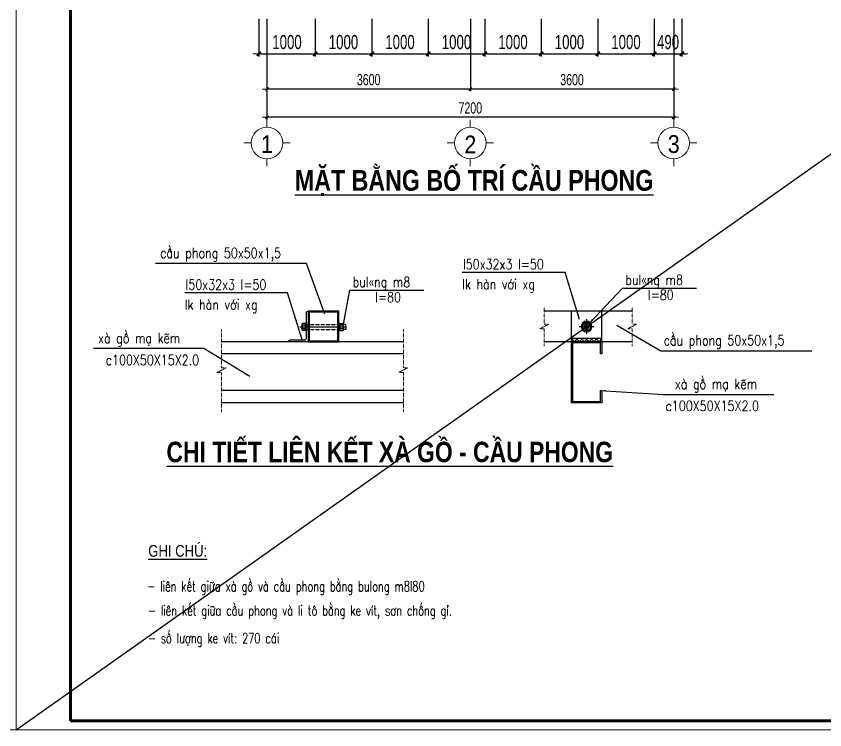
# Model space of a CAD drawing. Header units: millimetres. Extents: x -182770 to 489476, y -561170 to -280028.
# Drawn here: x 233276 to 247589, y -536349 to -523713 of the extents above; entities that cross this region are included whole.
import ezdxf
from ezdxf.enums import TextEntityAlignment as Align

# ---------------------------------------------------------------- set-up
doc = ezdxf.new("R2010")
doc.units = ezdxf.units.MM
doc.header["$MEASUREMENT"] = 0
doc.header["$PDMODE"] = 32
for name, pattern in [('CENTER2', [1.125, 0.75, -0.125, 0.125, -0.125]), ('HIDDEN', [0.375, 0.25, -0.125]), ('HIDDEN2', [0.1875, 0.125, -0.0625])]:
    doc.linetypes.add(name, pattern=pattern)
doc.layers.get('Defpoints').update_dxf_attribs({"color": 1})
doc.layers.add('BOLTS', color=9, linetype='Continuous')
doc.layers.add('KCS_Plotter', color=11, linetype='Continuous', plot=False)
for name, color, linetype, lineweight in [('Khungten_LCDI', 7, 'Continuous', 5), ('LC Dim', 8, 'Continuous', 18), ('LC Hatch', 252, 'Continuous', 9), ('LC ISO', 153, 'Continuous', 13), ('LC Net dam 1', 30, 'Continuous', 30), ('LC Net manh', 133, 'Continuous', 5), ('LC Net thay', 63, 'Continuous', 25), ('LC Text1', 3, 'Continuous', 20), ('LC Text2', 7, 'Continuous', 25), ('MANH', 35, 'HIDDEN', 5)]:
    doc.layers.add(name, color=color, linetype=linetype, lineweight=lineweight)
doc.styles.add('HOATBIF', font='hoatbif.shx', dxfattribs={"width": 0.7})
doc.styles.add('Khungten', font='VHAVAN.TTF', dxfattribs={"width": 0.9, "height": 5000})
doc.styles.add('LC 1', font='VHAVANB.TTF')
doc.styles.add('LC 3', font='vnsimli.shx', dxfattribs={"width": 0.75})
doc.styles.add('LC3', font='VHARIALB.TTF', dxfattribs={"width": 0.8})
doc.styles.add('romans.shx', font='romans.shx', dxfattribs={"width": 0.7, "bigfont": 'vns.shx'})
doc.styles.add('T2', font='VHARIAL.TTF', dxfattribs={"width": 0.8})
doc.styles.add('Title', font='VHBLACK.TTF', dxfattribs={"width": 0.8})
doc.dimstyles.new('1-100', dxfattribs={"dimscale": 100, "dimtxt": 2.5, "dimasz": 0.35, "dimexe": 0.5, "dimexo": 0, "dimgap": 0.8, "dimtad": 1, "dimdec": 0, "dimzin": 0, "dimdsep": 46, "dimtxsty": 'HOATBIF', "dimblk1": 'DOT', "dimblk2": 'DOT', "dimsah": 1, "dimcen": -1, "dimdle": 1, "dimclrd": 256, "dimclre": 256, "dimclrt": 4, "dimadec": 3, "dimazin": 2, "dimtfac": 0.333333, "dimtdec": 0, "dimtix": 1, "dimtmove": 2, "dimatfit": 3, "dimldrblk": 'DOT', "dimfxl": 1, "dimtvp": 0.833333, "dimtolj": 1, "dimtzin": 0, "dimarcsym": 0})
doc.dimstyles.new('D100X10', dxfattribs={"dimscale": 100, "dimtxt": 2.5, "dimasz": 1.2, "dimexe": 1, "dimexo": 0, "dimgap": 0.5, "dimtad": 1, "dimdec": 0, "dimlfac": 0.1, "dimzin": 0, "dimdsep": 46, "dimtxsty": 'romans.shx', "dimblk": 'ARCHTICK', "dimcen": 0.09, "dimdle": 1, "dimclrd": 8, "dimclre": 8, "dimclrt": 3, "dimadec": 0, "dimazin": 0, "dimtfac": 1, "dimtdec": 0, "dimtmove": 0, "dimatfit": 3, "dimfxl": 1, "dimtolj": 1, "dimtzin": 0, "dimarcsym": 0})
doc.dimstyles.new('DIM CHUAN', dxfattribs={"dimscale": 60, "dimtxt": 2.5, "dimasz": 0.35, "dimexe": 0.5, "dimexo": 0, "dimgap": 0.8, "dimtad": 1, "dimdec": 0, "dimzin": 0, "dimdsep": 46, "dimtxsty": 'HOATBIF', "dimblk1": 'DOT', "dimblk2": 'DOT', "dimsah": 1, "dimcen": -1, "dimdle": 1, "dimclrd": 256, "dimclre": 256, "dimclrt": 4, "dimadec": 3, "dimazin": 2, "dimtfac": 0.333333, "dimtdec": 0, "dimtix": 1, "dimtmove": 2, "dimatfit": 3, "dimldrblk": 'DOT', "dimfxl": 1, "dimtvp": 0.833333, "dimtolj": 1, "dimtzin": 0, "dimarcsym": 0})

# ---------------------------------------------------------------- blocks, each defined once
blk = doc.blocks.new('lcdi fix')
at = {"layer": 'Defpoints', "lineweight": 0}
blk.add_lwpolyline([(-1200, -14850), (-1200, 14850), (40800, 14850), (40800, -14850)], close=True, dxfattribs=at)
at = {"layer": 'Khungten_LCDI', "color": 5, "lineweight": 60}
blk.add_lwpolyline([(0, -14650), (0, 14650), (40600, 14650), (40600, -14650)], close=True, dxfattribs=at)
at = {"color": 7, "style": 'Khungten', "width": 0.8}
for tag, p in [('REVISION', (39499, -10746)), ('NGAYHT', (39546, -11609))]:
    blk.add_attdef(tag, text='', height=200, dxfattribs=at).set_placement(p, align=Align.CENTER)
at = {"layer": 'LC Text1', "color": 3, "style": 'LC 1', "width": 1.834006}
for tag, p, p2 in [('TENBANVE1', (36913, -8886), (40339, -8886)), ('TENBANVE2', (36913, -9562), (40339, -9562))]:
    blk.add_attdef(tag, text='', height=250, dxfattribs=at).set_placement(p, p2, align=Align.FIT)
at = {"layer": 'LC Text1', "style": 'Title', "width": 0.7}
blk.add_attdef('SOBANVE', text='', height=250, dxfattribs=at).set_placement((39562, -13896), align=Align.CENTER)
blk = doc.blocks.new('TIEUDE1')
at = {"layer": 'LC Text2', "color": 7, "style": 'LC 1'}
blk.add_attdef('TIªU§Ò', text='', height=5, dxfattribs=at).set_placement((0, 0), align=Align.BOTTOM_CENTER)
blk.add_attdef('TL', text='', height=3, dxfattribs=at).set_placement((0, -2), align=Align.TOP_CENTER)
blk = doc.blocks.new('*U83')
h = blk.add_hatch()
h.set_pattern_fill('ANSI31', color=8, scale=0.586667, angle=30, style=0)
h.set_pattern_definition([(165, (-1953.24174, 3115.80702), (-0.0189800633, -0.0708345606), [])])
edge = h.paths.add_edge_path()
edge.add_line((-3.1, 6.7), (-3.1, 6.7))
edge.add_ellipse((-3.6, 6.6), major_axis=(-0.405, 0.405), ratio=1, start_angle=231.1342, end_angle=305.0819)
edge.add_line((-3.5, 7.2), (-3.5, 7.2))
edge.add_line((-3.5, 7.2), (-2.6, 7.2))
edge.add_line((-2.6, 7.2), (-2.6, 7.2))
edge.add_ellipse((-2.5, 6.6), major_axis=(-0.405, 0.405), ratio=1, start_angle=-37.0022, end_angle=38.8658)
h = blk.add_hatch()
h.set_pattern_fill('ANSI31', color=8, scale=0.586667, angle=30, style=0)
h.set_pattern_definition([(195, (-1953.24174, -3124.60702), (-0.0189800633, 0.0708345606), [])])
edge = h.paths.add_edge_path()
edge.add_line((-3.1, 2.1), (-3.1, 2.1))
edge.add_ellipse((-3.6, 2.2), major_axis=(-0.405, 0.405), ratio=1, start_angle=144.9181, end_angle=218.8658, ccw=False)
edge.add_line((-3.5, 1.6), (-3.5, 1.6))
edge.add_line((-3.5, 1.6), (-2.6, 1.6))
edge.add_line((-2.6, 1.6), (-2.6, 1.6))
edge.add_ellipse((-2.5, 2.2), major_axis=(-0.405, 0.405), ratio=1, start_angle=51.1342, end_angle=127.0022, ccw=False)
h = blk.add_hatch()
h.set_pattern_fill('ANSI31', color=8, scale=0.586667, angle=30, style=0)
h.set_pattern_definition([(15, (1953.24174, 3115.80702), (0.0189800633, -0.0708345606), [])])
edge = h.paths.add_edge_path()
edge.add_line((3.1, 6.7), (3.1, 6.7))
edge.add_ellipse((3.6, 6.6), major_axis=(0.405, 0.405), ratio=1, start_angle=54.9181, end_angle=128.8658, ccw=False)
edge.add_line((3.5, 7.2), (3.5, 7.2))
edge.add_line((3.5, 7.2), (2.6, 7.2))
edge.add_line((2.6, 7.2), (2.6, 7.2))
edge.add_ellipse((2.5, 6.6), major_axis=(0.405, 0.405), ratio=1, start_angle=321.1342, end_angle=397.0022, ccw=False)
h = blk.add_hatch()
h.set_pattern_fill('ANSI31', color=8, scale=0.586667, angle=30, style=0)
h.set_pattern_definition([(345, (1953.24174, -3124.60702), (0.0189800633, 0.0708345606), [])])
edge = h.paths.add_edge_path()
edge.add_line((3.1, 2.1), (3.1, 2.1))
edge.add_ellipse((3.6, 2.2), major_axis=(0.405, 0.405), ratio=1, start_angle=141.1342, end_angle=215.0819)
edge.add_line((3.5, 1.6), (3.5, 1.6))
edge.add_line((3.5, 1.6), (2.6, 1.6))
edge.add_line((2.6, 1.6), (2.6, 1.6))
edge.add_ellipse((2.5, 2.2), major_axis=(0.405, 0.405), ratio=1, start_angle=232.9978, end_angle=308.8658)
h = blk.add_hatch()
h.set_pattern_fill('ANSI31', color=8, scale=0.586667, angle=30, style=0)
h.set_pattern_definition([(165, (-1953.24174, 3095.54595), (-0.0189800633, -0.0708345606), [])])
edge = h.paths.add_edge_path()
edge.add_line((-3.1, -55.6), (-3.1, -55.6))
edge.add_ellipse((-3.6, -55.6), major_axis=(-0.405, 0.405), ratio=1, start_angle=231.1342, end_angle=305.0819)
edge.add_line((-3.5, -55.1), (-3.5, -55.1))
edge.add_line((-3.5, -55.1), (-2.6, -55.1))
edge.add_line((-2.6, -55.1), (-2.6, -55.1))
edge.add_ellipse((-2.5, -55.6), major_axis=(-0.405, 0.405), ratio=1, start_angle=-37.0022, end_angle=38.8658)
h = blk.add_hatch()
h.set_pattern_fill('ANSI31', color=8, scale=0.586667, angle=30, style=0)
h.set_pattern_definition([(195, (-1953.24174, -3144.868095), (-0.0189800633, 0.0708345606), [])])
edge = h.paths.add_edge_path()
edge.add_line((-3.1, -60.1), (-3.1, -60.1))
edge.add_ellipse((-3.6, -60.1), major_axis=(-0.405, 0.405), ratio=1, start_angle=144.9181, end_angle=218.8658, ccw=False)
edge.add_line((-3.5, -60.7), (-3.5, -60.7))
edge.add_line((-3.5, -60.7), (-2.6, -60.7))
edge.add_line((-2.6, -60.7), (-2.6, -60.7))
edge.add_ellipse((-2.5, -60.1), major_axis=(-0.405, 0.405), ratio=1, start_angle=51.1342, end_angle=127.0022, ccw=False)
h = blk.add_hatch()
h.set_pattern_fill('ANSI31', color=8, scale=0.586667, angle=30, style=0)
h.set_pattern_definition([(15, (1953.24174, 3095.54595), (0.0189800633, -0.0708345606), [])])
edge = h.paths.add_edge_path()
edge.add_line((3.1, -55.6), (3.1, -55.6))
edge.add_ellipse((3.6, -55.6), major_axis=(0.405, 0.405), ratio=1, start_angle=54.9181, end_angle=128.8658, ccw=False)
edge.add_line((3.5, -55.1), (3.5, -55.1))
edge.add_line((3.5, -55.1), (2.6, -55.1))
edge.add_line((2.6, -55.1), (2.6, -55.1))
edge.add_ellipse((2.5, -55.6), major_axis=(0.405, 0.405), ratio=1, start_angle=321.1342, end_angle=397.0022, ccw=False)
h = blk.add_hatch()
h.set_pattern_fill('ANSI31', color=8, scale=0.586667, angle=30, style=0)
h.set_pattern_definition([(345, (1953.24174, -3144.868095), (0.0189800633, 0.0708345606), [])])
edge = h.paths.add_edge_path()
edge.add_line((3.1, -60.1), (3.1, -60.1))
edge.add_ellipse((3.6, -60.1), major_axis=(0.405, 0.405), ratio=1, start_angle=141.1342, end_angle=215.0819)
edge.add_line((3.5, -60.7), (3.5, -60.7))
edge.add_line((3.5, -60.7), (2.6, -60.7))
edge.add_line((2.6, -60.7), (2.6, -60.7))
edge.add_ellipse((2.5, -60.1), major_axis=(0.405, 0.405), ratio=1, start_angle=232.9978, end_angle=308.8658)
at = {"color": 8}
for p, q in [((-5.6, 2.2), (-5.6, 6.6)), ((0, 7.2), (-5, 7.2)), ((-3.1, 2.2), (-3.1, 6.6)), ((0, 7.2), (5, 7.2)), ((3.1, 2.2), (3.1, 6.6)), ((5.6, 2.2), (5.6, 6.6)), ((0, -60.7), (-5, -60.7)), ((-3.1, -60.1), (-3.1, -55.6)), ((0, -60.7), (5, -60.7)), ((3.1, -60.1), (3.1, -55.6))]:
    blk.add_line(p, q, dxfattribs=at)
at = {"color": 8, "linetype": 'CENTER2'}
blk.add_line((0, -66.5), (0, 11.2), dxfattribs=at)
at = {"color": 3, "linetype": 'HIDDEN2'}
for p, q in [((-4, 0), (-4, -53.5)), ((4, 0), (4, -53.5))]:
    blk.add_line(p, q, dxfattribs=at)
at = {"color": 3}
for points in [[(0, 1.6), (-5.8, 1.6, 0.414214), (-6.4, 1), (-6.4, 0.6, 0.414214), (-5.8, 0), (0, 0), (5.8, 0, 0.414214), (6.4, 0.6), (6.4, 1, 0.414214), (5.8, 1.6)], [(0, -53.5), (-5.8, -53.5, 0.414214), (-6.4, -54), (-6.4, -54.5, 0.414214), (-5.8, -55.1), (0, -55.1), (5.8, -55.1, 0.414214), (6.4, -54.5), (6.4, -54, 0.414214), (5.8, -53.5)]]:
    blk.add_lwpolyline(points, format="xyb", close=True, dxfattribs=at)
at = {"color": 8}
for points in [[(-5, -55.1, 0.414214), (-5.6, -55.6), (-5.6, -60.1, 0.414214), (-5, -60.7)], [(5, -55.1, -0.414214), (5.6, -55.6), (5.6, -60.1, -0.414214), (5, -60.7)]]:
    blk.add_lwpolyline(points, format="xyb", dxfattribs=at)
blk.add_lwpolyline([(-5, -55.1), (0, -55.1)], dxfattribs=at)
at = {"color": 3}
for points in [[(0, -65.1), (-3.9, -65.1, -0.414214), (-4, -65), (-4, -60.7)], [(0, -65.1), (3.9, -65.1, 0.414214), (4, -65), (4, -60.7)]]:
    blk.add_lwpolyline(points, format="xyb", dxfattribs=at)
at = {"color": 8}
for centre, start, end in [((-5, 6.6), 90, 180), ((-5, 2.2), 180, 270), ((-3.6, 6.6), 360, 90), ((-3.6, 2.2), 270, 0), ((-3.6, 2.2), 270, 0), ((-2.5, 6.6), 90, 180), ((-2.5, 2.2), 180, 270), ((-2.5, 2.2), 180, 270), ((2.5, 6.6), 360, 90), ((2.5, 2.2), 270, 0), ((2.5, 2.2), 270, 0), ((3.6, 6.6), 90, 180), ((3.6, 2.2), 180, 270), ((3.6, 2.2), 180, 270), ((5, 6.6), 360, 90), ((5, 2.2), 270, 0), ((-3.6, -55.6), 360, 90), ((-3.6, -60.1), 270, 0), ((-3.6, -60.1), 270, 0), ((-2.5, -55.6), 90, 180), ((-2.5, -60.1), 180, 270), ((-2.5, -60.1), 180, 270), ((2.5, -55.6), 360, 90), ((2.5, -60.1), 270, 0), ((2.5, -60.1), 270, 0), ((3.6, -55.6), 90, 180), ((3.6, -60.1), 180, 270), ((3.6, -60.1), 180, 270)]:
    blk.add_arc(centre, 0.573, start, end, dxfattribs=at)
blk = doc.blocks.new('_ArchTick')
at = {"color": 0, "linetype": 'ByBlock', "const_width": 0.15}
blk.add_lwpolyline([(-0.5, -0.5), (0.5, 0.5)], dxfattribs=at)
blk = doc.blocks.new('*U305')
h = blk.add_hatch()
h.set_pattern_fill('ANSI31', color=250, scale=0.06, angle=210, style=0)
h.set_pattern_definition([(255, (0, -8e-13), (0.184009, -0.049305), [])])
h.paths.add_polyline_path([(-6.4, 3.7), (-5.9, 3.4, -0.129049), (-4.6, 4.7)])
h.paths.add_polyline_path([(-5.9, 3.4), (-6.4, 3.7), (-6.4, 1.6, -0.129049)])
h = blk.add_hatch(color=250)
h.paths.add_polyline_path([(0, 4, 0.414214), (-4, 0), (0, 0)])
h.paths.add_polyline_path([(4, 0), (0, 0), (0, -4, 0.414214)])
h = blk.add_hatch()
h.set_pattern_fill('ANSI31', color=250, scale=0.06, angle=150, style=0)
h.set_pattern_definition([(195, (0, -8e-13), (0.049305, -0.184009), [])])
h.paths.add_polyline_path([(0, 7.4), (0, 6.8, -0.129049), (1.8, 6.4)])
h.paths.add_polyline_path([(0, 6.8), (0, 7.4), (-1.8, 6.4, -0.129049)])
h = blk.add_hatch()
h.set_pattern_fill('ANSI31', color=250, scale=0.06, angle=90, style=0)
h.set_pattern_definition([(135, (0, -8e-13), (-0.134704, -0.134704), [])])
h.paths.add_polyline_path([(6.4, 3.7), (5.9, 3.4, -0.129049), (6.4, 1.6)])
h.paths.add_polyline_path([(5.9, 3.4), (6.4, 3.7), (4.6, 4.7, -0.129049)])
h = blk.add_hatch()
h.set_pattern_fill('ANSI31', color=250, scale=0.06, angle=270, style=0)
h.set_pattern_definition([(315, (0, -8e-13), (0.134704, 0.134704), [])])
h.paths.add_polyline_path([(-6.4, -3.7), (-5.9, -3.4, -0.129049), (-6.4, -1.6)])
h.paths.add_polyline_path([(-5.9, -3.4), (-6.4, -3.7), (-4.6, -4.7, -0.129049)])
h = blk.add_hatch()
h.set_pattern_fill('ANSI31', color=250, scale=0.06, angle=330, style=0)
h.set_pattern_definition([(15, (0, -8e-13), (-0.049305, 0.184009), [])])
h.paths.add_polyline_path([(0, -7.4), (0, -6.8, -0.129049), (-1.8, -6.4)])
h.paths.add_polyline_path([(0, -6.8), (0, -7.4), (1.8, -6.4, -0.129049)])
h = blk.add_hatch()
h.set_pattern_fill('ANSI31', color=250, scale=0.06, angle=30, style=0)
h.set_pattern_definition([(75, (0, -8e-13), (-0.184009, 0.049305), [])])
h.paths.add_polyline_path([(6.4, -3.7), (5.9, -3.4, -0.129049), (4.6, -4.7)])
h.paths.add_polyline_path([(5.9, -3.4), (6.4, -3.7), (6.4, -1.6, -0.129049)])
at = {"color": 8, "linetype": 'CENTER2'}
blk.add_line((0, 12), (0, -12), dxfattribs=at)
at = {"color": 3, "linetype": 'Continuous'}
blk.add_lwpolyline([(6.4, -3.7), (6.4, 3.7), (0, 7.4), (-6.4, 3.7), (-6.4, -3.7), (0, -7.4)], close=True, dxfattribs=at)
at = {"color": 8, "linetype": 'CENTER2'}
blk.add_lwpolyline([(-12, 0), (12, 0)], dxfattribs=at)
at = {"color": 250, "linetype": 'Continuous'}
blk.add_circle((0, 0), 8.8, dxfattribs=at)
at = {"color": 1}
blk.add_circle((0, 0), 4, dxfattribs=at)
for centre, start, end in [((-2.8, 1.6), 119.4134, 180.5866), ((0, 3.2), 59.4134, 120.5866), ((2.8, 1.6), 359.4134, 60.5866), ((-2.8, -1.6), 179.4134, 240.5866), ((0, -3.2), 239.4134, 300.5866), ((2.8, -1.6), 299.4134, 0.5866)]:
    blk.add_arc(centre, 3.61, start, end)
blk = doc.blocks.new('DOT')
at = {"layer": 'LC Dim'}
blk.add_line((-3, 0), (3, 0), dxfattribs=at)
at = {"layer": 'LC Dim', "color": 4}
blk.add_line((-1, -1), (1, 1), dxfattribs=at)
blk.add_lwpolyline([(0.5, 1), (-1, -0.5), (-0.5, -1), (1, 0.5)], close=True, dxfattribs=at)
blk = doc.blocks.new('*D1013')
at = {"layer": 'Defpoints', "color": 0, "ltscale": 2, "transparency": 16777216}
for p in [(241315, -523759), (244915, -523759), (241315, -525003)]:
    blk.add_point(p, dxfattribs=at)
at = {"layer": 'LC Dim', "lineweight": -2, "ltscale": 2, "transparency": 16777216}
for p, q in [((241315, -523759), (241315, -525043)), ((244915, -523759), (244915, -525043)), ((244887, -525003), (241343, -525003))]:
    blk.add_line(p, q, dxfattribs=at)
at = {"layer": 'LC Dim', "lineweight": -2, "ltscale": 2, "transparency": 16777216, "xscale": 28, "yscale": 28, "zscale": 28, "rotation": 180}
blk.add_blockref('DOT', (241315, -525003), dxfattribs=at)
at = {"layer": 'LC Dim', "lineweight": -2, "ltscale": 2, "transparency": 16777216, "xscale": 28, "yscale": 28, "zscale": 28}
blk.add_blockref('DOT', (244915, -525003), dxfattribs=at)
at = {"layer": 'LC Dim', "color": 4, "ltscale": 2, "transparency": 16777216, "insert": (243115, -524839), "char_height": 200, "attachment_point": 5, "style": 'HOATBIF'}
blk.add_mtext('\\A1;3600', dxfattribs=at)
blk = doc.blocks.new('_Dot')
at = {"color": 0, "linetype": 'ByBlock', "lineweight": -2}
blk.add_line((-0.5, 0), (-1, 0), dxfattribs=at)
at = {"color": 0, "linetype": 'ByBlock', "const_width": 0.5}
blk.add_lwpolyline([(-0.25, 0, 1), (0.25, 0, 1)], format="xyb", close=True, dxfattribs=at)
blk = doc.blocks.new('*D1014')
at = {"layer": 'Defpoints', "color": 0, "ltscale": 2, "transparency": 16777216}
for p in [(237715, -523759), (241315, -523759), (237715, -525003)]:
    blk.add_point(p, dxfattribs=at)
at = {"layer": 'LC Dim', "lineweight": -2, "ltscale": 2, "transparency": 16777216}
for p, q in [((237715, -523759), (237715, -525043)), ((241315, -523759), (241315, -525043)), ((241287, -525003), (237743, -525003))]:
    blk.add_line(p, q, dxfattribs=at)
at = {"layer": 'LC Dim', "lineweight": -2, "ltscale": 2, "transparency": 16777216, "xscale": 28, "yscale": 28, "zscale": 28, "rotation": 180}
blk.add_blockref('DOT', (237715, -525003), dxfattribs=at)
at = {"layer": 'LC Dim', "lineweight": -2, "ltscale": 2, "transparency": 16777216, "xscale": 28, "yscale": 28, "zscale": 28}
blk.add_blockref('DOT', (241315, -525003), dxfattribs=at)
at = {"layer": 'LC Dim', "color": 4, "ltscale": 2, "transparency": 16777216, "insert": (239515, -524839), "char_height": 200, "attachment_point": 5, "style": 'HOATBIF'}
blk.add_mtext('\\A1;3600', dxfattribs=at)
blk = doc.blocks.new('*D1015')
at = {"layer": 'Defpoints', "color": 0, "ltscale": 2, "transparency": 16777216}
for p in [(237715, -523759), (244915, -523759), (237715, -525503)]:
    blk.add_point(p, dxfattribs=at)
at = {"layer": 'LC Dim', "lineweight": -2, "ltscale": 2, "transparency": 16777216}
for p, q in [((237715, -523759), (237715, -525543)), ((244915, -523759), (244915, -525543)), ((244887, -525503), (237743, -525503))]:
    blk.add_line(p, q, dxfattribs=at)
at = {"layer": 'LC Dim', "lineweight": -2, "ltscale": 2, "transparency": 16777216, "xscale": 28, "yscale": 28, "zscale": 28, "rotation": 180}
blk.add_blockref('DOT', (237715, -525503), dxfattribs=at)
at = {"layer": 'LC Dim', "lineweight": -2, "ltscale": 2, "transparency": 16777216, "xscale": 28, "yscale": 28, "zscale": 28}
blk.add_blockref('DOT', (244915, -525503), dxfattribs=at)
at = {"layer": 'LC Dim', "color": 4, "ltscale": 2, "transparency": 16777216, "insert": (241315, -525339), "char_height": 200, "attachment_point": 5, "style": 'HOATBIF'}
blk.add_mtext('\\A1;7200', dxfattribs=at)
blk = doc.blocks.new('TTRUC')
at = {"layer": 'LC ISO'}
for p, q in [((0, 6.95), (0, 10.13)), ((-6.95, 0), (-10.13, 0)), ((6.95, 0), (10.13, 0)), ((0, -6.95), (0, -10.13))]:
    blk.add_line(p, q, dxfattribs=at)
at = {"layer": 'LC Net manh'}
blk.add_circle((0, 0), 6.95, dxfattribs=at)
blk = doc.blocks.new('*D932')
at = {"layer": 'Defpoints', "color": 0, "ltscale": 250, "transparency": 16777216}
for p in [(237570, -523759), (238570, -523759), (238570, -524378)]:
    blk.add_point(p, dxfattribs=at)
at = {"layer": 'LC Dim', "linetype": 'ByBlock', "lineweight": -2, "ltscale": 250, "transparency": 16777216}
for p, q in [((237570, -523759), (237570, -524428)), ((238570, -523759), (238570, -524428)), ((237605, -524378), (238535, -524378))]:
    blk.add_line(p, q, dxfattribs=at)
at = {"layer": 'LC Dim', "lineweight": -2, "ltscale": 250, "transparency": 16777216, "xscale": 35, "yscale": 35, "zscale": 35, "rotation": 180}
blk.add_blockref('DOT', (237570, -524378), dxfattribs=at)
at = {"layer": 'LC Dim', "lineweight": -2, "ltscale": 250, "transparency": 16777216, "xscale": 35, "yscale": 35, "zscale": 35}
blk.add_blockref('DOT', (238570, -524378), dxfattribs=at)
at = {"layer": 'LC Dim', "color": 4, "ltscale": 250, "transparency": 16777216, "insert": (238070, -524173), "char_height": 250, "attachment_point": 5, "style": 'HOATBIF'}
blk.add_mtext('\\A1;1000', dxfattribs=at)
blk = doc.blocks.new('*D933')
at = {"layer": 'Defpoints', "color": 0, "ltscale": 250, "transparency": 16777216}
for p in [(238570, -523759), (239570, -523759), (239570, -524378)]:
    blk.add_point(p, dxfattribs=at)
at = {"layer": 'LC Dim', "linetype": 'ByBlock', "lineweight": -2, "ltscale": 250, "transparency": 16777216}
for p, q in [((238570, -523759), (238570, -524428)), ((239570, -523759), (239570, -524428)), ((238605, -524378), (239535, -524378))]:
    blk.add_line(p, q, dxfattribs=at)
at = {"layer": 'LC Dim', "lineweight": -2, "ltscale": 250, "transparency": 16777216, "xscale": 35, "yscale": 35, "zscale": 35, "rotation": 180}
blk.add_blockref('DOT', (238570, -524378), dxfattribs=at)
at = {"layer": 'LC Dim', "lineweight": -2, "ltscale": 250, "transparency": 16777216, "xscale": 35, "yscale": 35, "zscale": 35}
blk.add_blockref('DOT', (239570, -524378), dxfattribs=at)
at = {"layer": 'LC Dim', "color": 4, "ltscale": 250, "transparency": 16777216, "insert": (239070, -524173), "char_height": 250, "attachment_point": 5, "style": 'HOATBIF'}
blk.add_mtext('\\A1;1000', dxfattribs=at)
blk = doc.blocks.new('*D934')
at = {"layer": 'Defpoints', "color": 0, "ltscale": 250, "transparency": 16777216}
for p in [(239570, -523759), (240570, -523759), (240570, -524378)]:
    blk.add_point(p, dxfattribs=at)
at = {"layer": 'LC Dim', "linetype": 'ByBlock', "lineweight": -2, "ltscale": 250, "transparency": 16777216}
for p, q in [((239570, -523759), (239570, -524428)), ((240570, -523759), (240570, -524428)), ((239605, -524378), (240535, -524378))]:
    blk.add_line(p, q, dxfattribs=at)
at = {"layer": 'LC Dim', "lineweight": -2, "ltscale": 250, "transparency": 16777216, "xscale": 35, "yscale": 35, "zscale": 35, "rotation": 180}
blk.add_blockref('DOT', (239570, -524378), dxfattribs=at)
at = {"layer": 'LC Dim', "lineweight": -2, "ltscale": 250, "transparency": 16777216, "xscale": 35, "yscale": 35, "zscale": 35}
blk.add_blockref('DOT', (240570, -524378), dxfattribs=at)
at = {"layer": 'LC Dim', "color": 4, "ltscale": 250, "transparency": 16777216, "insert": (240070, -524173), "char_height": 250, "attachment_point": 5, "style": 'HOATBIF'}
blk.add_mtext('\\A1;1000', dxfattribs=at)
blk = doc.blocks.new('*D935')
at = {"layer": 'Defpoints', "color": 0, "ltscale": 250, "transparency": 16777216}
for p in [(240570, -523759), (241570, -523759), (241570, -524378)]:
    blk.add_point(p, dxfattribs=at)
at = {"layer": 'LC Dim', "linetype": 'ByBlock', "lineweight": -2, "ltscale": 250, "transparency": 16777216}
for p, q in [((240570, -523759), (240570, -524428)), ((241570, -523759), (241570, -524428)), ((240605, -524378), (241535, -524378))]:
    blk.add_line(p, q, dxfattribs=at)
at = {"layer": 'LC Dim', "lineweight": -2, "ltscale": 250, "transparency": 16777216, "xscale": 35, "yscale": 35, "zscale": 35, "rotation": 180}
blk.add_blockref('DOT', (240570, -524378), dxfattribs=at)
at = {"layer": 'LC Dim', "lineweight": -2, "ltscale": 250, "transparency": 16777216, "xscale": 35, "yscale": 35, "zscale": 35}
blk.add_blockref('DOT', (241570, -524378), dxfattribs=at)
at = {"layer": 'LC Dim', "color": 4, "ltscale": 250, "transparency": 16777216, "insert": (241070, -524173), "char_height": 250, "attachment_point": 5, "style": 'HOATBIF'}
blk.add_mtext('\\A1;1000', dxfattribs=at)
blk = doc.blocks.new('*D936')
at = {"layer": 'Defpoints', "color": 0, "ltscale": 250, "transparency": 16777216}
for p in [(241570, -523759), (242570, -523759), (242570, -524378)]:
    blk.add_point(p, dxfattribs=at)
at = {"layer": 'LC Dim', "linetype": 'ByBlock', "lineweight": -2, "ltscale": 250, "transparency": 16777216}
for p, q in [((241570, -523759), (241570, -524428)), ((242570, -523759), (242570, -524428)), ((241605, -524378), (242535, -524378))]:
    blk.add_line(p, q, dxfattribs=at)
at = {"layer": 'LC Dim', "lineweight": -2, "ltscale": 250, "transparency": 16777216, "xscale": 35, "yscale": 35, "zscale": 35, "rotation": 180}
blk.add_blockref('DOT', (241570, -524378), dxfattribs=at)
at = {"layer": 'LC Dim', "lineweight": -2, "ltscale": 250, "transparency": 16777216, "xscale": 35, "yscale": 35, "zscale": 35}
blk.add_blockref('DOT', (242570, -524378), dxfattribs=at)
at = {"layer": 'LC Dim', "color": 4, "ltscale": 250, "transparency": 16777216, "insert": (242070, -524173), "char_height": 250, "attachment_point": 5, "style": 'HOATBIF'}
blk.add_mtext('\\A1;1000', dxfattribs=at)
blk = doc.blocks.new('*D937')
at = {"layer": 'Defpoints', "color": 0, "ltscale": 250, "transparency": 16777216}
for p in [(242570, -523759), (243570, -523759), (243570, -524378)]:
    blk.add_point(p, dxfattribs=at)
at = {"layer": 'LC Dim', "linetype": 'ByBlock', "lineweight": -2, "ltscale": 250, "transparency": 16777216}
for p, q in [((242570, -523759), (242570, -524428)), ((243570, -523759), (243570, -524428)), ((242605, -524378), (243535, -524378))]:
    blk.add_line(p, q, dxfattribs=at)
at = {"layer": 'LC Dim', "lineweight": -2, "ltscale": 250, "transparency": 16777216, "xscale": 35, "yscale": 35, "zscale": 35, "rotation": 180}
blk.add_blockref('DOT', (242570, -524378), dxfattribs=at)
at = {"layer": 'LC Dim', "lineweight": -2, "ltscale": 250, "transparency": 16777216, "xscale": 35, "yscale": 35, "zscale": 35}
blk.add_blockref('DOT', (243570, -524378), dxfattribs=at)
at = {"layer": 'LC Dim', "color": 4, "ltscale": 250, "transparency": 16777216, "insert": (243070, -524173), "char_height": 250, "attachment_point": 5, "style": 'HOATBIF'}
blk.add_mtext('\\A1;1000', dxfattribs=at)
blk = doc.blocks.new('*D938')
at = {"layer": 'Defpoints', "color": 0, "ltscale": 250, "transparency": 16777216}
for p in [(243570, -523759), (244570, -523759), (244570, -524378)]:
    blk.add_point(p, dxfattribs=at)
at = {"layer": 'LC Dim', "linetype": 'ByBlock', "lineweight": -2, "ltscale": 250, "transparency": 16777216}
for p, q in [((243570, -523759), (243570, -524428)), ((244570, -523759), (244570, -524428)), ((243605, -524378), (244535, -524378))]:
    blk.add_line(p, q, dxfattribs=at)
at = {"layer": 'LC Dim', "lineweight": -2, "ltscale": 250, "transparency": 16777216, "xscale": 35, "yscale": 35, "zscale": 35, "rotation": 180}
blk.add_blockref('DOT', (243570, -524378), dxfattribs=at)
at = {"layer": 'LC Dim', "lineweight": -2, "ltscale": 250, "transparency": 16777216, "xscale": 35, "yscale": 35, "zscale": 35}
blk.add_blockref('DOT', (244570, -524378), dxfattribs=at)
at = {"layer": 'LC Dim', "color": 4, "ltscale": 250, "transparency": 16777216, "insert": (244070, -524173), "char_height": 250, "attachment_point": 5, "style": 'HOATBIF'}
blk.add_mtext('\\A1;1000', dxfattribs=at)
blk = doc.blocks.new('*D939')
at = {"layer": 'Defpoints', "color": 0, "ltscale": 250, "transparency": 16777216}
for p in [(244570, -523759), (245060, -523759), (245060, -524378)]:
    blk.add_point(p, dxfattribs=at)
at = {"layer": 'LC Dim', "linetype": 'ByBlock', "lineweight": -2, "ltscale": 250, "transparency": 16777216}
for p, q in [((244570, -523759), (244570, -524428)), ((245060, -523759), (245060, -524428)), ((244535, -524378), (244500, -524378)), ((244570, -524378), (245060, -524378)), ((245095, -524378), (245130, -524378))]:
    blk.add_line(p, q, dxfattribs=at)
at = {"layer": 'LC Dim', "lineweight": -2, "ltscale": 250, "transparency": 16777216, "xscale": 35, "yscale": 35, "zscale": 35}
blk.add_blockref('DOT', (244570, -524378), dxfattribs=at)
at = {"layer": 'LC Dim', "lineweight": -2, "ltscale": 250, "transparency": 16777216, "xscale": 35, "yscale": 35, "zscale": 35, "rotation": 180}
blk.add_blockref('DOT', (245060, -524378), dxfattribs=at)
at = {"layer": 'LC Dim', "color": 4, "ltscale": 250, "transparency": 16777216, "insert": (244815, -524173), "char_height": 250, "attachment_point": 5, "style": 'HOATBIF'}
blk.add_mtext('\\A1;490', dxfattribs=at)
blk = doc.blocks.new('fsfsg')
at = {"layer": 'LC Hatch', "ltscale": 2}
h = blk.add_hatch(dxfattribs=at)
h.set_pattern_fill('ANSI37', color=256, scale=681.818182)
h.set_pattern_definition([(45, (-763818.4, 281570.58), (-60.2647825, 60.2647825), []), (135, (-763818.4, 281570.58), (-60.2647825, -60.2647825), [])])
h.paths.add_polyline_path([(3603, 1092), (2853, 1092), (2853, 1011), (3603, 1011)])
at = {"layer": 'LC Net dam 1', "ltscale": 2}
for points in [[(-3621, 1011), (-2871, 1011), (-2871, 1761), (-3621, 1761)], [(-3599, 1033), (-2894, 1033), (-2894, 1738), (-3599, 1738)]]:
    blk.add_lwpolyline(points, close=True, dxfattribs=at)
at = {"layer": 'LC Net dam 1'}
blk.add_lwpolyline([(3603, 711), (3573, 711), (3573, 981), (2883, 981), (2883, -459), (3573, -459), (3573, -189), (3603, -189), (3603, -489), (2853, -489), (2853, 1011), (3603, 1011), (3603, 711)], dxfattribs=at)
at = {"layer": 'LC Net thay'}
for p, q in [((4346, 1761), (2185, 1761)), ((2853, 1011), (2853, 1761)), ((3603, 1011), (3603, 1761)), ((-1279, 1011), (-5753, 1011)), ((4346, 1011), (2185, 1011)), ((-1279, 711), (-5753, 711)), ((-1279, -189), (-5753, -189)), ((-1279, -489), (-5753, -489))]:
    blk.add_line(p, q, dxfattribs=at)
at = {"layer": 'LC Net thay', "ltscale": 2}
blk.add_lwpolyline([(-3621, 1761), (-3621, 1011), (-4101, 1011), (-4101, 1018, -0.414214), (-4064, 1056), (-3704, 1056, 0.414214), (-3666, 1093), (-3666, 1723, -0.414214), (-3629, 1761)], format="xyb", close=True, dxfattribs=at)
at = {"layer": 'LC Net thay'}
blk.add_lwpolyline([(2853, 1011), (3603, 1011), (3603, 1092), (2853, 1092)], close=True, dxfattribs=at)
at = {"layer": 'MANH', "ltscale": 2}
for points in [[(2185, 904), (2185, 1332), (2078, 1332), (2292, 1439), (2185, 1439), (2185, 1868)], [(4346, 904), (4346, 1332), (4239, 1332), (4453, 1439), (4346, 1439), (4346, 1868)], [(-5753, -716), (-5753, 257), (-5866, 257), (-5641, 370), (-5753, 370), (-5753, 1320)], [(-1279, -716), (-1279, 257), (-1392, 257), (-1167, 370), (-1279, 370), (-1279, 1320)]]:
    blk.add_lwpolyline(points, dxfattribs=at)
at = {"layer": 'BOLTS', "xscale": -14.89361702127659, "yscale": 14.89361702127659, "zscale": 14.89361702127659, "rotation": 90}
for name, p in [('*U83', (-3666, 1373)), ('*U305', (3228, 1386))]:
    blk.add_blockref(name, p, dxfattribs=at)
at = {"layer": 'LC Text1', "color": 3, "style": 'LC 3', "width": 0.8}
for s, p in [('cÇu phong 50x50x1,5', (-7264, 3069)), ('l50x32x3 l=50', (186, 2794)), ('bul«ng m8', (-2528, 2356)), ('bul«ng m8', (4182, 2409)), ('l50x32x3 l=50', (-6639, 2291)), ('lk hµn víi xg', (167, 2304)), ('l=80', (-1973, 1984)), ('l=80', (4737, 2038)), ('lk hµn víi xg', (-6658, 1801)), ('xµ gå m¹ kÏm', (-8792, 976)), ('cÇu phong 50x50x1,5', (5124, 922)), ('c100X50X15X2.0', (-8602, 435)), ('xµ gå m¹ kÏm', (5400, -153)), ('c100X50X15X2.0', (5171, -694))]:
    blk.add_text(s, height=250, dxfattribs=at).set_placement(p)
at = {"layer": 'LC Dim'}
for points in [[(-3213, 1690), (-3664, 2936), (-7378, 2936)], [(3057, 1559), (2697, 2714), (166, 2714)], [(-3768, 1056), (-4128, 2211), (-6659, 2211)], [(-2764, 1406), (-2598, 2276), (-775, 2276)], [(3288, 1460), (4111, 2329), (5935, 2329)], [(3968, 1415), (5057, 788), (8770, 788)], [(-5059, 154), (-6186, 842), (-8906, 842)], [(3573, -189), (5117, -286), (7837, -286)]]:
    blk.add_leader(points, dimstyle='D100X10', dxfattribs=at)

msp = doc.modelspace()

# ---------------------------------------------------------------- linework, layer by layer
at = {"layer": 'KCS_Plotter', "ltscale": 250}
msp.add_line((233276.1, -536348.8), (266876.1, -512588.8), dxfattribs=at)

# ---------------------------------------------------------------- block references
at = {"layer": 'LC ISO', "xscale": -40.31376784078886, "yscale": 40.31376784078886, "zscale": 40.31376784078886, "rotation": 180.0000000000055}
for p in [(237714.8, -525958.2), (241314.8, -525958.2), (244914.8, -525958.2)]:
    msp.add_blockref('TTRUC', p, dxfattribs=at)
at = {"layer": 'LC Net thay'}
for name, p, xscale, yscale, zscale in [('lcdi fix', (200636.1, -524468.8), 0.8, 0.8, 0.8), ('lcdi fix', (234236.1, -524468.8), 0.8, 0.8, 0.8), ('fsfsg', (241050.4, -530204.5), 0.7193944491270804, 0.7193944491270804, 0.7193944491270804)]:
    msp.add_blockref(name, p, dxfattribs=dict(at, xscale=xscale, yscale=yscale, zscale=zscale))
at = {"layer": 'LC Text2'}
ref = msp.add_blockref('TIEUDE1', (241381.5, -526914.3), dxfattribs=dict(at, xscale=74.6666647301351, yscale=74.6666647301351, zscale=74.6666647301351))
ref.add_attrib('TIªU§Ò', '%%UmÆt b»ng bè trÝ cÇu phong', dxfattribs={"color": 7, "height": 367.69, "style": 'LC3', "width": 0.8}).set_placement((241381.5, -526914.3), align=Align.BOTTOM_CENTER)
ref = msp.add_blockref('TIEUDE1', (239888.2, -531719.3), dxfattribs=dict(at, xscale=73.66, yscale=73.66, zscale=73.66))
ref.add_attrib('TIªU§Ò', '%%Uchi tiÕt LI£N KÕT Xµ Gå - CÇU PHONG', dxfattribs={"color": 7, "height": 362.732, "style": 'LC3', "width": 0.8}).set_placement((239888.2, -531719.3), align=Align.BOTTOM_CENTER)

# ---------------------------------------------------------------- texts
at = {"layer": 'LC Text1', "ltscale": 0.2, "style": 'LC 1', "width": 0.9}
for s, p in [('1', (237714.8, -526231.6)), ('2', (241314.8, -526237.6)), ('3', (244914.8, -526229.9))]:
    msp.add_text(s, height=315.7, dxfattribs=at).set_placement(p, align=Align.BOTTOM_CENTER)
at = {"layer": 'LC Text1', "color": 3, "style": 'LC 3', "width": 0.7}
for s, p in [('- liªn kÕt gi÷a xµ gå vµ cÇu phong b»ng bulong m8l80', (235597.3, -533897.2)), ('- liªn kÕt gi÷a cÇu phong vµ li t« b»ng ke vÝt, s¬n chèng gØ.', (235608.3, -534325.8)), ('- sè l\xadîng ke vÝt: 270 c¸i', (235608.3, -534816.2))]:
    msp.add_text(s, height=181, dxfattribs=at).set_placement(p)
at = {"layer": 'LC Text2', "style": 'T2', "width": 0.8}
msp.add_text('%%Ughi chó:', height=207.568, dxfattribs=at).set_placement((235613.9, -533283.7))

# ---------------------------------------------------------------- dimensions: what is measured, and where the dimension line sits
at = {"layer": 'LC Dim', "ltscale": 250}
for base, p1, p2, picture, middle in [((238569.8, -524378.3), (237569.8, -523758.6), (238569.8, -523758.6), '*D932', (238069.8, -524173.3)), ((239569.8, -524378.3), (238569.8, -523758.6), (239569.8, -523758.6), '*D933', (239069.8, -524173.3)), ((240569.8, -524378.3), (239569.8, -523758.6), (240569.8, -523758.6), '*D934', (240069.8, -524173.3)), ((241569.8, -524378.3), (240569.8, -523758.6), (241569.8, -523758.6), '*D935', (241069.8, -524173.3)), ((242569.8, -524378.3), (241569.8, -523758.6), (242569.8, -523758.6), '*D936', (242069.8, -524173.3)), ((243569.8, -524378.3), (242569.8, -523758.6), (243569.8, -523758.6), '*D937', (243069.8, -524173.3)), ((244569.8, -524378.3), (243569.8, -523758.6), (244569.8, -523758.6), '*D938', (244069.8, -524173.3)), ((245059.8, -524378.3), (244569.8, -523758.6), (245059.8, -523758.6), '*D939', (244814.8, -524173.3))]:
    dim = msp.add_linear_dim(base=base, p1=p1, p2=p2, dimstyle='1-100', override={"dimfxl": 0, "dimarcsym": 1}, dxfattribs=at)
    dim.commit()
    dim.dimension.update_dxf_attribs({"geometry": picture, "text_midpoint": middle})
at = {"layer": 'LC Dim', "ltscale": 2}
for base, p1, p2, picture, middle in [((237714.8, -525003.3), (241314.8, -523758.6), (237714.8, -523758.6), '*D1014', (239514.8, -524839.3)), ((241314.8, -525003.3), (244914.8, -523758.6), (241314.8, -523758.6), '*D1013', (243114.8, -524839.3))]:
    dim = msp.add_linear_dim(base=base, p1=p1, p2=p2, angle=180, dimstyle='DIM CHUAN', override={"dimscale": 80}, dxfattribs=at)
    dim.commit()
    dim.dimension.update_dxf_attribs({"geometry": picture, "text_midpoint": middle})
dim = msp.add_linear_dim(base=(237714.8, -525503.3), p1=(244914.8, -523758.6), p2=(237714.8, -523758.6), dimstyle='DIM CHUAN', override={"dimscale": 80}, dxfattribs=at)
dim.commit()
dim.dimension.update_dxf_attribs({"geometry": '*D1015', "text_midpoint": (241314.8, -525339.3)})

doc.saveas('drawing.dxf')
